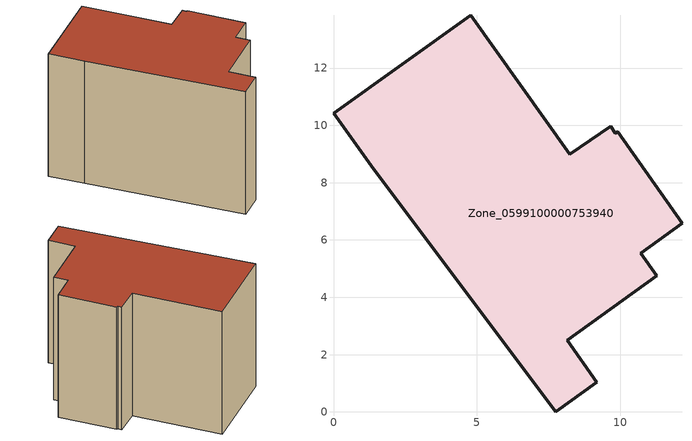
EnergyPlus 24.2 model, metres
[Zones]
Zone_0599100000753940
 floor ground (C_G): 11.28,4.75 8.15,2.51 9.18,1.03 7.76,0 1.4,8.47 0,10.43 4.79,13.85 8.24,8.99 9.68,9.97 9.82,9.73 9.92,9.77 12.16,6.58 10.72,5.54 z0
 wall outside (C_F): 4.79,13.85 0,10.43 1.4,8.47 7.76,0 9.18,1.03 8.15,2.51 11.28,4.75 10.72,5.54 12.16,6.58 9.92,9.77 9.82,9.73 9.68,9.97 8.24,8.99 4.79,13.85 z0:9
 roof outside (C_R): 9.82,9.73 9.68,9.97 8.24,8.99 4.79,13.85 0,10.43 1.4,8.47 7.76,0 9.18,1.03 8.15,2.51 11.28,4.75 10.72,5.54 12.16,6.58 9.92,9.77 z9
[BUILDING]
Pand.0599100000753940: North Axis=0; Terrain=City; Loads Convergence Tolerance Value=0.04; Temperature Convergence Tolerance Value=0.4; Solar Distribution=FullExterior; Maximum Number of Warmup Days=25; Minimum Number of Warmup Days=1
[Site:Location]
Rotterdam.The.Hague.AP_ZH_NLD Design_Conditions: Latitude=51.96; Longitude=4.45; Time Zone=1; Elevation=-4.5
[SITE:GROUNDTEMPERATURE:BUILDINGSURFACE]
18, 18, 18, 18, 18, 18, 18, 18, 18, 18, 18, 18
[MATERIAL] Thermal Absorptance=0.9; Solar Absorptance=0.7; Visible Absorptance=0.7
Name | Roughness | Thickness | Conductivity | Density | Specific Heat
G.TC.2006-2014 | MediumSmooth | 0.15 | 0.06 | 540 | 1210
F.TC.2006-2014 | Rough | 0.3 | 0.12 | 1920 | 840
R.TC.2006-2014 | MediumRough | 0.2 | 0.08 | 1500 | 1000
[CONSTRUCTION]
C_G: G.TC.2006-2014
C_F: F.TC.2006-2014
C_R: R.TC.2006-2014
[ZONE]
Zone_0599100000753940: Type=1; Multiplier=1; Ceiling Height=Autocalculate; Volume=Autocalculate; Floor Area=autocalculate; Part of Total Floor Area=Yes
[ZONEINFILTRATION:DESIGNFLOWRATE]
Infil_Zone_0599100000753940: Zone or ZoneList or Space or SpaceList=Zone_0599100000753940; Schedule=AlwaysOn; Design Flow Rate Calculation Method=Flow/Area; Flow Rate per Floor Area=0.0015; Constant Term Coefficient=1; Temperature Term Coefficient=0; Velocity Term Coefficient=0; Velocity Squared Term Coefficient=0
[HVACTEMPLATE:ZONE:IDEALLOADSAIRSYSTEM]
Zone_0599100000753940: Maximum Heating Supply Air Temperature=50; Minimum Cooling Supply Air Temperature=13; Maximum Heating Supply Air Humidity Ratio=0.0156; Minimum Cooling Supply Air Humidity Ratio=0.0077; Heating Limit=NoLimit; Cooling Limit=NoLimit; Dehumidification Control Type=ConstantSensibleHeatRatio; Cooling Sensible Heat Ratio=0.7; Dehumidification Setpoint=60; Humidification Control Type=None; Humidification Setpoint=30; Outdoor Air Method=None; Outdoor Air Flow Rate per Person=0.00944; Outdoor Air Flow Rate per Zone Floor Area=0; Outdoor Air Flow Rate per Zone=0; Demand Controlled Ventilation Type=None; Outdoor Air Economizer Type=NoEconomizer; Heat Recovery Type=None; Sensible Heat Recovery Effectiveness=0.7; Latent Heat Recovery Effectiveness=0.65
[ZONECONTROL:THERMOSTAT]
ThermostatControl_Zone_0599100000753940: Zone or ZoneList=Zone_0599100000753940; Control Type Schedule=DualSetpointControlType; Control 1=Thermostat_Zone_0599100000753940; Temperature Difference Between Cutout And Setpoint=0
[THERMOSTATSETPOINT:DUALSETPOINT]
Thermostat_Zone_0599100000753940: Heating Setpoint Temperature Schedule=HeatingSetpoint_Zone_0599100000753940; Cooling Setpoint Temperature Schedule=CoolingSetpoint_Zone_0599100000753940
[SCHEDULE:COMPACT]
HeatingSetpoint_Zone_0599100000753940: Through: 12/31, For: AllDays, Until: 24:00, 21
CoolingSetpoint_Zone_0599100000753940: Through: 12/31, For: AllDays, Until: 24:00, 24
DualSetpointControlType: Through: 12/31, For: AllDays, Until: 24:00, 4
AlwaysOn: Through: 12/31, For: AllDays, Until: 24:00, 1
